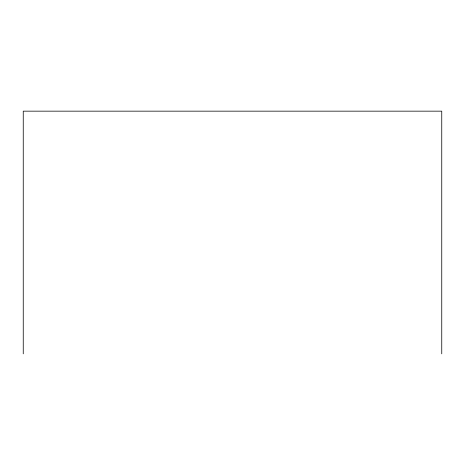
<?xml version="1.0" encoding="UTF-8"?>
<svg xmlns="http://www.w3.org/2000/svg" width="465" height="465" viewBox="0 0 465 465"><rect width="100%" height="100%" fill="white"/><g stroke="black" fill="none" stroke-linecap="round" stroke-linejoin="round"><path stroke-width="0.7" d="M441.75 353.842L441.75 111.158L23.25 111.158L23.25 353.842"/></g></svg>
